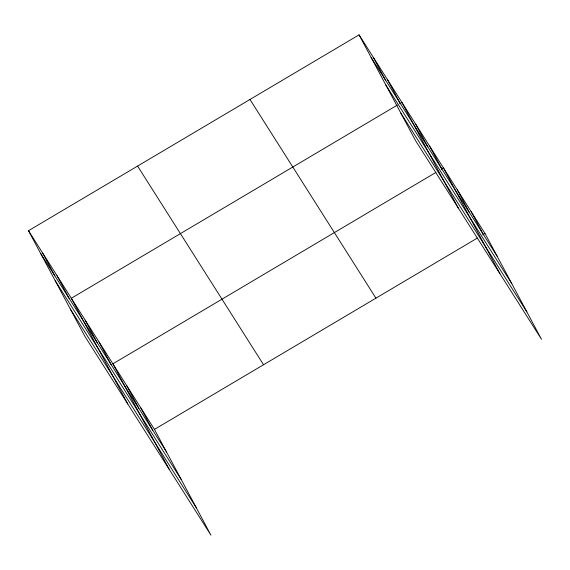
<?xml version="1.0" encoding="UTF-8"?>
<svg xmlns="http://www.w3.org/2000/svg" width="570" height="570" viewBox="0 0 570 570"><rect width="100%" height="100%" fill="white"/><g stroke="black" fill="none" stroke-linecap="round" stroke-linejoin="round"><path stroke-width="0.85" d="M28.5 230.708L154.456 429.388L210.936 535.159L84.98 336.478L28.5 230.708L359.064 34.841L485.02 233.522L541.5 339.293L415.544 140.612L359.064 34.841M397.347 105.087L71.328 298.26L127.801 404.03M399.62 103.74L401.893 102.393L458.366 208.164M435.879 172.446L112.896 363.824L169.368 469.595M441.187 169.304L443.46 167.958L499.933 273.728M154.456 429.388L477.446 238.011M482.754 234.869L485.02 233.522M371.155 57.477L497.111 256.165M385.805 84.916L511.76 283.596M400.895 113.181L526.851 311.861M249.981 99.479L375.936 298.16M137.584 166.07L263.547 364.75M40.591 253.344L166.547 452.024M55.233 280.782L181.196 479.463M70.331 309.047L196.287 507.728M471.169 211.669L483.253 234.306M457.311 189.81L469.402 212.453M429.602 146.105L441.693 168.741M415.744 124.246L427.835 146.889M387.614 79.878L399.705 102.514M373.343 57.356L385.427 79.999M140.605 407.536L152.689 430.172M126.747 385.676L138.838 408.32M99.038 341.971L111.122 364.608M85.179 320.112L97.271 342.755M57.05 275.738L69.141 298.381M42.779 253.222L54.863 275.866"/></g></svg>
